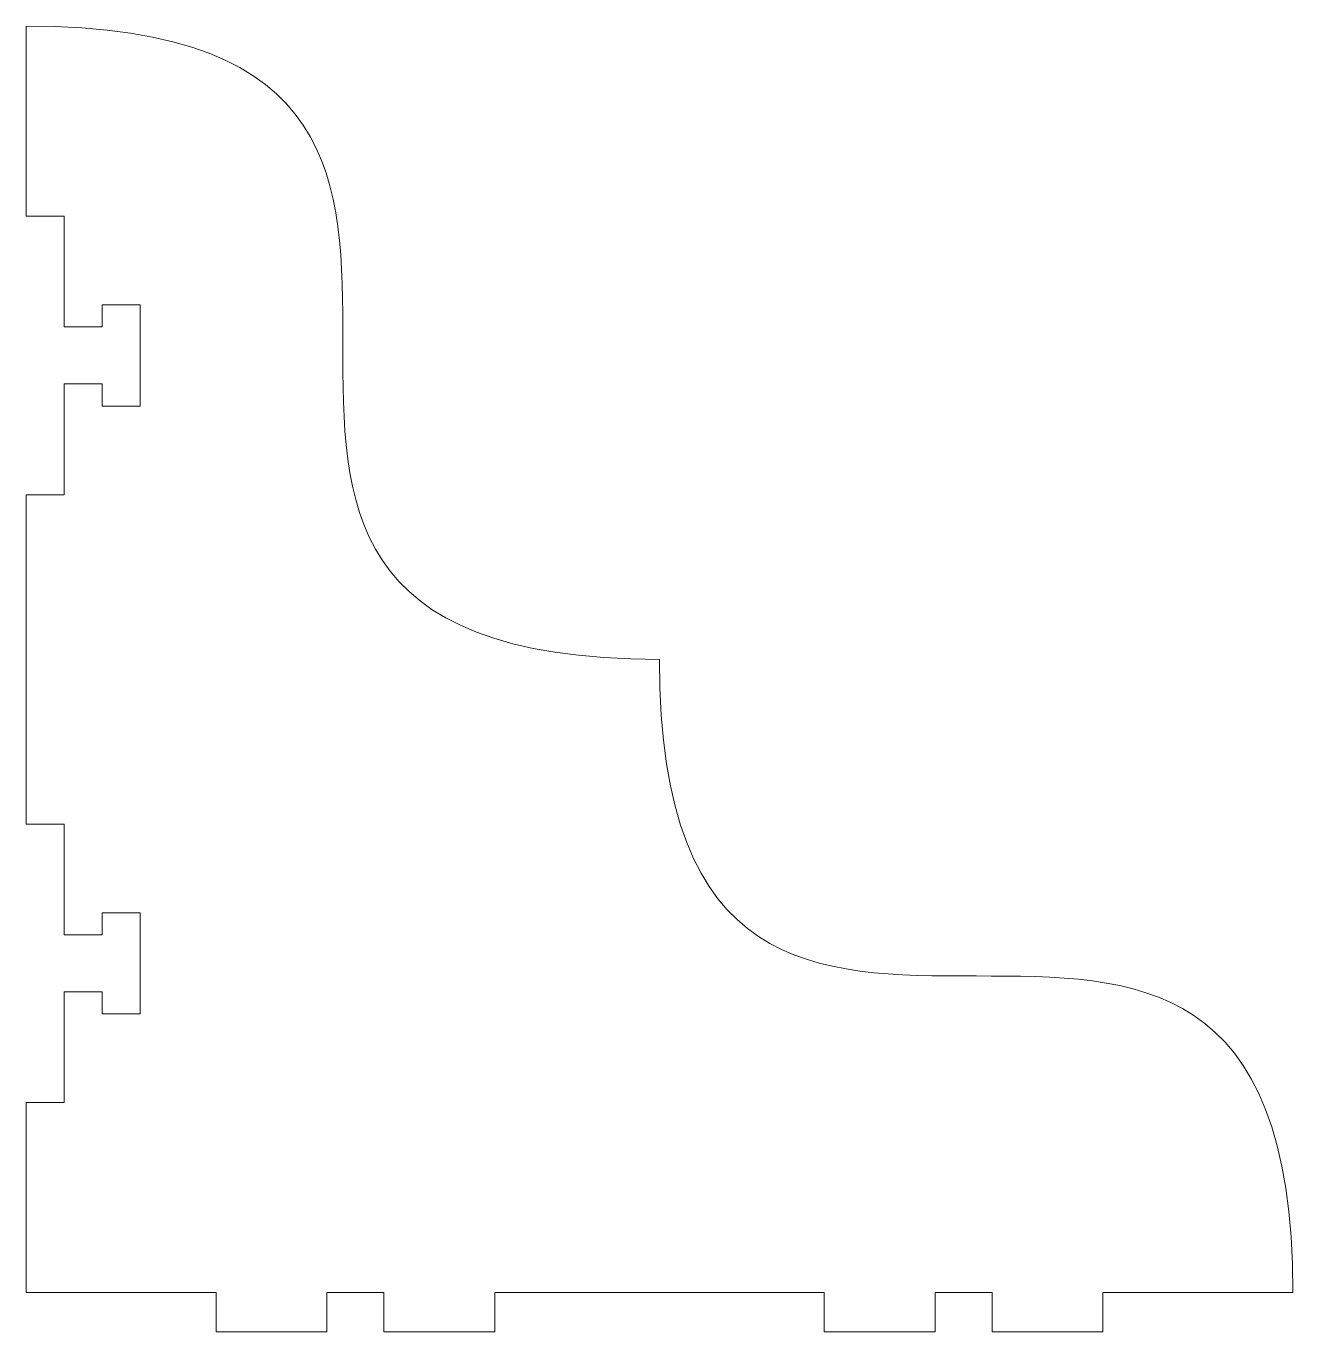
# Model space of a CAD drawing. Header units: millimetres. Extents: x -50 to 50, y -53 to 50.
import ezdxf

# ---------------------------------------------------------------- set-up
doc = ezdxf.new("R2010")
doc.units = ezdxf.units.MM

msp = doc.modelspace()

# ---------------------------------------------------------------- linework, layer by layer
at = {"color": 7, "linetype": 'Continuous', "lineweight": 15}
for p, q in [((-50, 35), (-50, 50)), ((-50, 35), (-47, 35)), ((-47, 26.25), (-47, 35)), ((-41, 28), (-44, 28)), ((-44, 26.25), (-44, 28)), ((-41, 20), (-41, 28)), ((-47, 26.25), (-44, 26.25)), ((-47, 13), (-47, 21.75)), ((-47, 21.75), (-44, 21.75)), ((-44, 20), (-44, 21.75)), ((-41, 20), (-44, 20)), ((-50, -13), (-50, 13)), ((-50, 13), (-47, 13)), ((-50, -13), (-47, -13)), ((-47, -21.75), (-47, -13)), ((-41, -20), (-44, -20)), ((-44, -21.75), (-44, -20)), ((-41, -28), (-41, -20)), ((-47, -21.75), (-44, -21.75)), ((-47, -35), (-47, -26.25)), ((-47, -26.25), (-44, -26.25)), ((-44, -28), (-44, -26.25)), ((-41, -28), (-44, -28)), ((-50, -50), (-50, -35)), ((-50, -35), (-47, -35)), ((-50, -50), (-35, -50)), ((-35, -53.1), (-35, -50)), ((-21.75, -50), (-26.25, -50)), ((-26.25, -53.1), (-26.25, -50)), ((-21.75, -53.1), (-21.75, -50)), ((-13, -50), (13, -50)), ((-13, -53.1), (-13, -50)), ((13, -53.1), (13, -50)), ((26.25, -50), (21.75, -50)), ((21.75, -53.1), (21.75, -50)), ((26.25, -53.1), (26.25, -50)), ((35, -50), (50, -50)), ((35, -53.1), (35, -50)), ((-35, -53.1), (-26.25, -53.1)), ((-21.75, -53.1), (-13, -53.1)), ((13, -53.1), (21.75, -53.1)), ((26.25, -53.1), (35, -53.1))]:
    msp.add_line(p, q, dxfattribs=at)
for points in [[(-50, 50), (0, 50), (-50, 0), (0, 0)], [(0, 0), (0, -50), (50, 0), (50, -50)]]:
    msp.add_open_spline(points, degree=3, dxfattribs=at)

doc.saveas('drawing.dxf')
